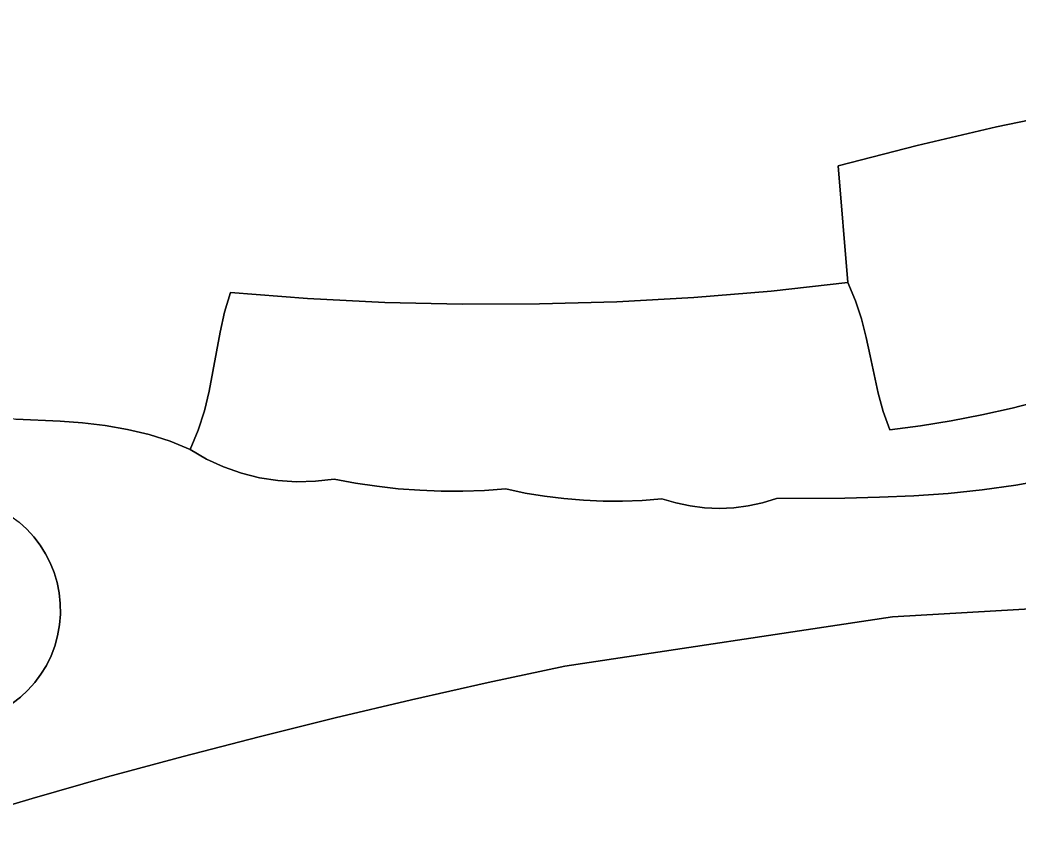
# Model space of a CAD drawing. Header units: inches. Extents: x 37.2 to 70.6, y 17.4 to 61.6.
# Drawn here: x 52.745 to 56.049, y 32.842 to 35.502 of the extents above; entities that cross this region are included whole.
import ezdxf

# ---------------------------------------------------------------- set-up
doc = ezdxf.new("R2010")
doc.units = ezdxf.units.IN
doc.layers.add('SURFACES_FOR_SKETCHUP', color=7, linetype='Continuous')

msp = doc.modelspace()

# ---------------------------------------------------------------- linework, layer by layer
at = {"layer": 'SURFACES_FOR_SKETCHUP'}
for points, invisible_edges in [([(51.0244, 35.5883), (51.0759, 35.479), (53.5388, 36.7435)], 10), ([(51.0759, 35.479), (51.123, 35.3677), (53.5388, 36.7435)], 10), ([(51.123, 35.3677), (51.1658, 35.2546), (53.5388, 36.7435)], 10), ([(53.5388, 36.7435), (51.1658, 35.2546), (53.4406, 34.6006)], 11), ([(53.8921, 36.2909), (53.5388, 36.7435), (53.4406, 34.6006)], 11), ([(55.5451, 36.277), (55.9739, 35.1482), (55.9711, 36.4188)], 11), ([(56.0007, 36.4178), (55.9711, 36.4188), (55.9739, 35.1482)], 10), ([(55.9739, 35.1482), (56.2379, 35.2024), (56.0007, 36.4178)], 10), ([(56.0301, 36.4195), (56.0007, 36.4178), (56.2379, 35.2024)], 10), ([(56.0592, 36.4239), (56.0301, 36.4195), (56.2379, 35.2024)], 10), ([(53.4406, 34.6006), (53.6958, 34.5809), (53.8921, 36.2909)], 10), ([(53.6958, 34.5809), (53.9513, 34.5679), (53.8921, 36.2909)], 10), ([(53.9513, 34.5679), (54.207, 34.5618), (53.8921, 36.2909)], 10), ([(54.7066, 36.1434), (53.8921, 36.2909), (54.207, 34.5618)], 11), ([(55.4481, 36.2353), (55.7114, 35.0872), (55.492, 36.2491)], 3), ([(55.492, 36.2491), (55.9739, 35.1482), (55.5293, 36.2666)], 3), ([(55.9739, 35.1482), (55.492, 36.2491), (55.7114, 35.0872)], 3), ([(55.5293, 36.2666), (55.9739, 35.1482), (55.5451, 36.277)], 3), ([(54.8957, 36.1521), (55.4506, 35.0195), (55.3987, 36.224)], 11), ([(55.3987, 36.224), (55.7114, 35.0872), (55.4481, 36.2353)], 3), ([(55.7114, 35.0872), (55.3987, 36.224), (55.4506, 35.0195)], 3), ([(54.8779, 36.1441), (55.4506, 35.0195), (54.8957, 36.1521)], 3), ([(54.207, 34.5618), (54.4627, 34.5625), (54.7066, 36.1434)], 10), ([(54.4627, 34.5625), (54.7183, 34.5699), (54.7066, 36.1434)], 10), ([(54.7615, 36.1353), (54.7066, 36.1434), (54.7183, 34.5699)], 10), ([(55.4506, 35.0195), (54.7615, 36.1353), (54.7183, 34.5699)], 11), ([(54.7615, 36.1353), (55.4506, 35.0195), (54.8126, 36.1332)], 3), ([(54.8126, 36.1332), (55.4506, 35.0195), (54.8361, 36.1349)], 3), ([(54.8361, 36.1349), (55.4506, 35.0195), (54.858, 36.1385)], 3), ([(54.858, 36.1385), (55.4506, 35.0195), (54.8779, 36.1441)], 3), ([(51.2041, 35.1398), (53.4406, 34.6006), (51.1658, 35.2546)], 3), ([(56.2379, 35.2024), (55.9739, 35.1482), (56.3232, 34.3027)], 10), ([(53.4406, 34.6006), (51.2041, 35.1398), (51.8799, 34.3698)], 11), ([(55.9739, 35.1482), (55.7114, 35.0872), (55.5083, 34.5733)], 10), ([(55.5083, 34.5733), (55.5278, 34.5129), (55.9739, 35.1482)], 10), ([(55.9739, 35.1482), (55.5278, 34.5129), (56.126, 34.2436)], 11), ([(56.126, 34.2436), (56.225, 34.2717), (55.9739, 35.1482)], 10), ([(56.225, 34.2717), (56.3232, 34.3027), (55.9739, 35.1482)], 10), ([(55.4506, 35.0195), (55.483, 34.6331), (55.7114, 35.0872)], 2), ([(55.483, 34.6331), (55.5083, 34.5733), (55.7114, 35.0872)], 10), ([(54.7183, 34.5699), (54.9736, 34.5842), (55.4506, 35.0195)], 10), ([(55.2286, 34.6052), (55.4506, 35.0195), (54.9736, 34.5842)], 3), ([(55.2286, 34.6052), (55.483, 34.6331), (55.4506, 35.0195)], 8), ([(55.5083, 34.5733), (55.483, 34.6331), (55.2286, 34.6052)], 8), ([(52.7314, 34.1811), (53.4406, 34.6006), (51.8799, 34.3698)], 3), ([(52.8773, 34.1749), (53.4406, 34.6006), (52.7314, 34.1811)], 3), ([(53.4406, 34.6006), (52.8773, 34.1749), (53.4215, 34.5352)], 3), ([(53.6958, 34.5809), (53.4406, 34.6006), (53.4215, 34.5352)], 8), ([(55.2286, 34.6052), (54.9736, 34.5842), (55.2469, 33.9187)], 10), ([(55.5434, 34.4519), (55.2286, 34.6052), (55.5567, 34.3906)], 3), ([(55.5083, 34.5733), (55.2286, 34.6052), (55.5278, 34.5129)], 3), ([(55.2286, 34.6052), (55.2469, 33.9187), (55.5567, 34.3906)], 11), ([(55.5278, 34.5129), (55.2286, 34.6052), (55.5434, 34.4519)], 3), ([(53.383, 34.3389), (53.6598, 33.9741), (53.6958, 34.5809)], 11), ([(53.383, 34.3389), (53.6958, 34.5809), (53.4068, 34.4697)], 3), ([(53.4215, 34.5352), (53.4068, 34.4697), (53.6958, 34.5809)], 10), ([(53.7221, 33.9759), (53.6958, 34.5809), (53.6598, 33.9741)], 3), ([(53.9513, 34.5679), (53.6958, 34.5809), (53.7843, 33.9835)], 10), ([(53.7843, 33.9835), (53.6958, 34.5809), (53.7221, 33.9759)], 3), ([(53.7843, 33.9835), (53.8544, 33.9702), (53.9513, 34.5679)], 10), ([(53.8544, 33.9702), (53.9249, 33.9596), (53.9513, 34.5679)], 10), ([(53.9957, 33.9515), (53.9513, 34.5679), (53.9249, 33.9596)], 3), ([(53.9957, 33.9515), (54.0668, 33.9461), (53.9513, 34.5679)], 10), ([(54.207, 34.5618), (53.9513, 34.5679), (54.0668, 33.9461)], 10), ([(54.0668, 33.9461), (54.1379, 33.9433), (54.207, 34.5618)], 10), ([(54.1379, 33.9433), (54.2092, 33.9431), (54.207, 34.5618)], 10), ([(54.207, 34.5618), (54.3517, 33.9505), (54.4627, 34.5625)], 3), ([(54.2805, 33.9455), (54.207, 34.5618), (54.2092, 33.9431)], 3), ([(54.3517, 33.9505), (54.207, 34.5618), (54.2805, 33.9455)], 3), ([(54.3517, 33.9505), (54.4153, 33.9372), (54.4627, 34.5625)], 10), ([(54.4153, 33.9372), (54.4793, 33.9266), (54.4627, 34.5625)], 10), ([(54.4627, 34.5625), (54.5436, 33.9186), (54.7183, 34.5699)], 3), ([(54.5436, 33.9186), (54.4627, 34.5625), (54.4793, 33.9266)], 3), ([(54.6082, 33.9132), (54.7183, 34.5699), (54.5436, 33.9186)], 3), ([(54.6082, 33.9132), (54.673, 33.9104), (54.7183, 34.5699)], 10), ([(54.673, 33.9104), (54.7378, 33.9104), (54.7183, 34.5699)], 10), ([(54.9736, 34.5842), (54.7183, 34.5699), (54.8674, 33.9182)], 10), ([(54.7378, 33.9104), (54.8026, 33.9129), (54.7183, 34.5699)], 10), ([(54.8026, 33.9129), (54.8674, 33.9182), (54.7183, 34.5699)], 10), ([(54.8674, 33.9182), (54.914, 33.9043), (54.9736, 34.5842)], 10), ([(54.914, 33.9043), (54.9613, 33.8943), (54.9736, 34.5842)], 10), ([(55.0091, 33.8884), (54.9736, 34.5842), (54.9613, 33.8943)], 3), ([(55.1053, 33.8886), (55.1531, 33.8946), (54.9736, 34.5842)], 10), ([(55.0572, 33.8865), (55.1053, 33.8886), (54.9736, 34.5842)], 10), ([(55.1531, 33.8946), (55.2004, 33.9047), (54.9736, 34.5842)], 10), ([(55.0091, 33.8884), (55.0572, 33.8865), (54.9736, 34.5842)], 10), ([(55.2004, 33.9047), (55.2469, 33.9187), (54.9736, 34.5842)], 10), ([(52.9519, 34.169), (53.4215, 34.5352), (52.8773, 34.1749)], 3), ([(53.4215, 34.5352), (52.9519, 34.169), (53.4068, 34.4697)], 3), ([(56.0262, 34.2183), (56.126, 34.2436), (55.5278, 34.5129)], 10), ([(55.5434, 34.4519), (56.0262, 34.2183), (55.5278, 34.5129)], 3), ([(53.0265, 34.1601), (53.4068, 34.4697), (52.9519, 34.169)], 3), ([(53.4068, 34.4697), (53.0265, 34.1601), (53.383, 34.3389)], 3), ([(55.5567, 34.3906), (55.9258, 34.196), (55.5434, 34.4519)], 3), ([(56.0262, 34.2183), (55.5434, 34.4519), (55.9258, 34.196)], 3), ([(55.5832, 34.2678), (55.5567, 34.3906), (55.2469, 33.9187)], 10), ([(55.5567, 34.3906), (55.5832, 34.2678), (55.8248, 34.1764)], 10), ([(55.9258, 34.196), (55.5567, 34.3906), (55.8248, 34.1764)], 3), ([(53.1003, 34.1476), (53.383, 34.3389), (53.0265, 34.1601)], 3), ([(53.383, 34.3389), (53.1003, 34.1476), (53.3703, 34.2738)], 3), ([(53.383, 34.3389), (53.3703, 34.2738), (53.6598, 33.9741)], 10), ([(53.1723, 34.1308), (53.3703, 34.2738), (53.1003, 34.1476)], 3), ([(53.3703, 34.2738), (53.1723, 34.1308), (53.3548, 34.2091)], 3), ([(53.3548, 34.2091), (53.5369, 33.9877), (53.3703, 34.2738)], 3), ([(53.598, 33.9781), (53.6598, 33.9741), (53.3703, 34.2738)], 10), ([(53.5369, 33.9877), (53.598, 33.9781), (53.3703, 34.2738)], 10), ([(55.5999, 34.2067), (55.5832, 34.2678), (55.2469, 33.9187)], 10), ([(55.7232, 34.1598), (55.8248, 34.1764), (55.5832, 34.2678)], 10), ([(55.5832, 34.2678), (55.5999, 34.2067), (55.7232, 34.1598)], 10), ([(56.0262, 34.2183), (56.1477, 33.9836), (56.126, 34.2436)], 3), ([(53.1723, 34.1308), (53.2417, 34.1089), (53.3548, 34.2091)], 10), ([(53.3345, 34.1448), (53.3548, 34.2091), (53.2417, 34.1089)], 10), ([(53.3345, 34.1448), (53.4184, 34.0236), (53.3548, 34.2091)], 3), ([(53.4769, 34.0029), (53.3548, 34.2091), (53.4184, 34.0236)], 3), ([(53.5369, 33.9877), (53.3548, 34.2091), (53.4769, 34.0029)], 3), ([(55.2469, 33.9187), (55.4729, 33.9203), (55.5999, 34.2067)], 10), ([(55.6211, 34.1461), (55.5999, 34.2067), (55.4729, 33.9203)], 10), ([(55.6211, 34.1461), (55.7232, 34.1598), (55.5999, 34.2067)], 2), ([(55.8248, 34.1764), (55.9271, 33.9474), (55.9258, 34.196)], 3), ([(55.9258, 34.196), (56.0383, 33.9631), (56.0262, 34.2183)], 3), ([(56.0383, 33.9631), (55.9258, 34.196), (55.9271, 33.9474)], 3), ([(56.1477, 33.9836), (56.0262, 34.2183), (56.0383, 33.9631)], 3), ([(52.7314, 34.1811), (52.7146, 33.8611), (52.8773, 34.1749)], 3), ([(52.7421, 33.8404), (52.8773, 34.1749), (52.7146, 33.8611)], 3), ([(52.7674, 33.8173), (52.8773, 34.1749), (52.7421, 33.8404)], 3), ([(52.8773, 34.1749), (52.7674, 33.8173), (52.9519, 34.169)], 3), ([(52.7905, 33.7922), (52.9519, 34.169), (52.7674, 33.8173)], 3), ([(52.9519, 34.169), (52.7905, 33.7922), (53.0265, 34.1601)], 3), ([(55.8248, 34.1764), (55.7232, 34.1598), (55.8144, 33.936)], 10), ([(55.8144, 33.936), (55.9271, 33.9474), (55.8248, 34.1764)], 10), ([(52.8112, 33.7651), (53.0265, 34.1601), (52.7905, 33.7922)], 3), ([(53.0265, 34.1601), (52.8112, 33.7651), (53.1003, 34.1476)], 3), ([(52.8294, 33.7362), (53.1003, 34.1476), (52.8112, 33.7651)], 3), ([(53.1003, 34.1476), (52.8294, 33.7362), (53.1723, 34.1308)], 3), ([(52.8449, 33.7058), (53.1723, 34.1308), (52.8294, 33.7362)], 3), ([(53.1723, 34.1308), (52.8449, 33.7058), (53.2417, 34.1089)], 3), ([(53.2417, 34.1089), (53.3077, 34.0811), (53.3345, 34.1448)], 8), ([(53.3077, 34.0811), (53.3619, 34.0497), (53.3345, 34.1448)], 2), ([(53.3619, 34.0497), (53.4184, 34.0236), (53.3345, 34.1448)], 10), ([(55.4729, 33.9203), (55.5869, 33.9231), (55.6211, 34.1461)], 10), ([(55.5869, 33.9231), (55.7009, 33.9281), (55.6211, 34.1461)], 10), ([(55.7232, 34.1598), (55.6211, 34.1461), (55.7009, 33.9281)], 10), ([(55.7009, 33.9281), (55.8144, 33.936), (55.7232, 34.1598)], 10), ([(52.8449, 33.7058), (52.8577, 33.674), (53.2417, 34.1089)], 10), ([(53.3077, 34.0811), (53.2417, 34.1089), (52.8577, 33.674)], 10), ([(53.3619, 34.0497), (53.3077, 34.0811), (52.8577, 33.674)], 10), ([(52.8577, 33.674), (52.8676, 33.6411), (53.3619, 34.0497)], 10), ([(53.4184, 34.0236), (53.3619, 34.0497), (52.8676, 33.6411)], 10), ([(52.8676, 33.6411), (52.8745, 33.6071), (53.4184, 34.0236)], 10), ([(52.8745, 33.6071), (52.8782, 33.5722), (53.4184, 34.0236)], 10), ([(53.4769, 34.0029), (53.4184, 34.0236), (52.8782, 33.5722)], 10), ([(52.8782, 33.5722), (52.8787, 33.5367), (53.4769, 34.0029)], 10), ([(52.8787, 33.5367), (53.5354, 33.1311), (53.4769, 34.0029)], 11), ([(53.4769, 34.0029), (53.5354, 33.1311), (53.5369, 33.9877)], 3), ([(53.5369, 33.9877), (53.5354, 33.1311), (53.598, 33.9781)], 3), ([(53.7871, 33.1935), (53.598, 33.9781), (53.5354, 33.1311)], 3), ([(53.598, 33.9781), (53.7871, 33.1935), (53.6598, 33.9741)], 3), ([(53.6598, 33.9741), (53.7871, 33.1935), (53.7221, 33.9759)], 3), ([(53.8544, 33.9702), (53.7843, 33.9835), (53.7221, 33.9759)], 8), ([(53.7221, 33.9759), (53.7871, 33.1935), (53.8544, 33.9702)], 11), ([(54.0395, 33.2531), (53.8544, 33.9702), (53.7871, 33.1935)], 3), ([(53.8544, 33.9702), (54.0395, 33.2531), (53.9249, 33.9596)], 3), ([(56.0383, 33.9631), (55.63, 33.5278), (56.2776, 33.9807)], 11), ([(55.63, 33.5278), (56.7852, 33.5941), (56.2776, 33.9807)], 10), ([(56.2776, 33.9807), (56.1477, 33.9836), (56.0383, 33.9631)], 8), ([(53.9249, 33.9596), (54.0395, 33.2531), (53.9957, 33.9515)], 3), ([(53.9957, 33.9515), (54.0395, 33.2531), (54.0668, 33.9461)], 3), ([(54.0668, 33.9461), (54.0395, 33.2531), (54.1379, 33.9433)], 3), ([(54.2926, 33.3099), (54.1379, 33.9433), (54.0395, 33.2531)], 3), ([(54.1379, 33.9433), (54.2926, 33.3099), (54.2092, 33.9431)], 3), ([(54.2092, 33.9431), (54.2926, 33.3099), (54.2805, 33.9455)], 3), ([(54.4153, 33.9372), (54.3517, 33.9505), (54.2805, 33.9455)], 8), ([(54.2805, 33.9455), (54.2926, 33.3099), (54.4153, 33.9372)], 11), ([(54.5463, 33.3639), (54.4153, 33.9372), (54.2926, 33.3099)], 3), ([(54.4793, 33.9266), (54.4153, 33.9372), (54.5463, 33.3639)], 10), ([(55.9271, 33.9474), (55.63, 33.5278), (56.0383, 33.9631)], 3), ([(55.8144, 33.936), (55.63, 33.5278), (55.9271, 33.9474)], 3), ([(55.7009, 33.9281), (55.63, 33.5278), (55.8144, 33.936)], 3), ([(52.5858, 33.9175), (52.4891, 33.1716), (52.8757, 33.5007)], 11), ([(52.8112, 33.7651), (52.7905, 33.7922), (52.5858, 33.9175)], 10), ([(52.6206, 33.9078), (52.5858, 33.9175), (52.7905, 33.7922)], 10), ([(52.8112, 33.7651), (52.5858, 33.9175), (52.8757, 33.5007)], 11), ([(52.7674, 33.8173), (52.7421, 33.8404), (52.6206, 33.9078)], 10), ([(52.7905, 33.7922), (52.7674, 33.8173), (52.6206, 33.9078)], 10), ([(54.5436, 33.9186), (54.4793, 33.9266), (54.5463, 33.3639)], 10), ([(54.5436, 33.9186), (54.5463, 33.3639), (54.6082, 33.9132)], 3), ([(54.6082, 33.9132), (54.5463, 33.3639), (54.673, 33.9104)], 3), ([(54.8026, 33.9129), (54.5463, 33.3639), (54.914, 33.9043)], 11), ([(54.7378, 33.9104), (54.5463, 33.3639), (54.8026, 33.9129)], 3), ([(54.673, 33.9104), (54.5463, 33.3639), (54.7378, 33.9104)], 3), ([(54.9613, 33.8943), (54.914, 33.9043), (54.5463, 33.3639)], 10), ([(54.914, 33.9043), (54.8674, 33.9182), (54.8026, 33.9129)], 8), ([(55.1531, 33.8946), (55.63, 33.5278), (55.2004, 33.9047)], 3), ([(55.2004, 33.9047), (55.63, 33.5278), (55.2469, 33.9187)], 3), ([(55.4729, 33.9203), (55.2469, 33.9187), (55.63, 33.5278)], 10), ([(55.5869, 33.9231), (55.4729, 33.9203), (55.63, 33.5278)], 10), ([(55.7009, 33.9281), (55.5869, 33.9231), (55.63, 33.5278)], 10), ([(54.9613, 33.8943), (54.5463, 33.3639), (55.0091, 33.8884)], 3), ([(55.63, 33.5278), (55.1053, 33.8886), (54.5463, 33.3639)], 3), ([(55.0572, 33.8865), (54.5463, 33.3639), (55.1053, 33.8886)], 3), ([(55.0091, 33.8884), (54.5463, 33.3639), (55.0572, 33.8865)], 3), ([(55.1053, 33.8886), (55.63, 33.5278), (55.1531, 33.8946)], 3), ([(52.8112, 33.7651), (52.8757, 33.5007), (52.8294, 33.7362)], 3), ([(52.8757, 33.5007), (52.8787, 33.5367), (52.8294, 33.7362)], 10), ([(52.8294, 33.7362), (52.8787, 33.5367), (52.8449, 33.7058)], 3), ([(52.8449, 33.7058), (52.8787, 33.5367), (52.8577, 33.674)], 3), ([(52.8676, 33.6411), (52.8577, 33.674), (52.8782, 33.5722)], 10), ([(52.8787, 33.5367), (52.8782, 33.5722), (52.8577, 33.674)], 10), ([(52.8782, 33.5722), (52.8745, 33.6071), (52.8676, 33.6411)], 8), ([(56.7852, 33.5941), (55.63, 33.5278), (56.222, 32.8107)], 10), ([(52.8757, 33.5007), (53.2844, 33.0658), (52.8787, 33.5367)], 3), ([(53.5354, 33.1311), (52.8787, 33.5367), (53.2844, 33.0658)], 3), ([(55.63, 33.5278), (54.5463, 33.3639), (55.1714, 32.692)], 10), ([(55.1714, 32.692), (55.3721, 32.7165), (55.63, 33.5278)], 10), ([(55.3721, 32.7165), (55.5734, 32.7358), (55.63, 33.5278)], 10), ([(55.5734, 32.7358), (55.7752, 32.75), (55.63, 33.5278)], 10), ([(55.7752, 32.75), (55.8863, 32.7702), (55.63, 33.5278)], 10), ([(55.8863, 32.7702), (55.9978, 32.7871), (55.63, 33.5278)], 10), ([(55.9978, 32.7871), (56.1097, 32.8006), (55.63, 33.5278)], 10), ([(56.1097, 32.8006), (56.222, 32.8107), (55.63, 33.5278)], 10), ([(52.746, 33.2615), (52.8757, 33.5007), (52.4891, 33.1716)], 11), ([(52.746, 33.2615), (52.7709, 33.2848), (52.8757, 33.5007)], 10), ([(52.8694, 33.4652), (52.8757, 33.5007), (52.7709, 33.2848)], 10), ([(52.8694, 33.4652), (53.2844, 33.0658), (52.8757, 33.5007)], 3), ([(52.7709, 33.2848), (52.7937, 33.3102), (52.8694, 33.4652)], 10), ([(52.7937, 33.3102), (52.8141, 33.3377), (52.8694, 33.4652)], 10), ([(52.8694, 33.4652), (52.8141, 33.3377), (52.8599, 33.431)], 3), ([(52.8599, 33.431), (53.2844, 33.0658), (52.8694, 33.4652)], 3), ([(52.8321, 33.3671), (52.8599, 33.431), (52.8141, 33.3377)], 3), ([(52.8321, 33.3671), (52.8474, 33.3982), (52.8599, 33.431)], 8), ([(52.8474, 33.3982), (53.2844, 33.0658), (52.8599, 33.431)], 3), ([(52.8321, 33.3671), (53.0341, 32.9978), (52.8474, 33.3982)], 3), ([(53.2844, 33.0658), (52.8474, 33.3982), (53.0341, 32.9978)], 3), ([(52.7937, 33.3102), (53.0341, 32.9978), (52.8141, 33.3377)], 3), ([(52.8141, 33.3377), (53.0341, 32.9978), (52.8321, 33.3671)], 3), ([(54.2926, 33.3099), (54.5741, 32.588), (54.5463, 33.3639)], 3), ([(55.1714, 32.692), (54.5463, 33.3639), (54.9714, 32.6624)], 3), ([(54.7723, 32.6278), (54.5463, 33.3639), (54.5741, 32.588)], 3), ([(54.9714, 32.6624), (54.5463, 33.3639), (54.7723, 32.6278)], 3), ([(52.7709, 33.2848), (53.0341, 32.9978), (52.7937, 33.3102)], 3), ([(54.0395, 33.2531), (54.3769, 32.5432), (54.2926, 33.3099)], 3), ([(54.5741, 32.588), (54.2926, 33.3099), (54.3769, 32.5432)], 3), ([(52.746, 33.2615), (53.0341, 32.9978), (52.7709, 33.2848)], 3), ([(52.746, 33.2615), (52.4891, 33.1716), (52.719, 33.2406)], 3), ([(52.6903, 33.2222), (52.7846, 32.9269), (52.719, 33.2406)], 3), ([(52.719, 33.2406), (52.7846, 32.9269), (52.746, 33.2615)], 3), ([(53.0341, 32.9978), (52.746, 33.2615), (52.7846, 32.9269)], 3), ([(53.7871, 33.1935), (54.1808, 32.4933), (54.0395, 33.2531)], 3), ([(54.3769, 32.5432), (54.0395, 33.2531), (54.1808, 32.4933)], 3), ([(52.628, 33.1933), (52.7846, 32.9269), (52.6599, 33.2064)], 3), ([(52.6599, 33.2064), (52.7846, 32.9269), (52.6903, 33.2222)], 3), ([(52.7846, 32.9269), (52.5948, 33.1832), (52.5359, 32.8533)], 3), ([(52.5948, 33.1832), (52.7846, 32.9269), (52.628, 33.1933)], 3), ([(53.5354, 33.1311), (53.8522, 32.4199), (53.7871, 33.1935)], 3), ([(54.1808, 32.4933), (53.7871, 33.1935), (53.8522, 32.4199)], 3), ([(53.2844, 33.0658), (53.5248, 32.3418), (53.5354, 33.1311)], 3), ([(53.8522, 32.4199), (53.5354, 33.1311), (53.5248, 32.3418)], 3), ([(53.0341, 32.9978), (53.1986, 32.259), (53.2844, 33.0658)], 3), ([(53.5248, 32.3418), (53.2844, 33.0658), (53.1986, 32.259)], 3), ([(52.7846, 32.9269), (53.1986, 32.259), (53.0341, 32.9978)], 3), ([(52.5359, 32.8533), (52.8736, 32.1716), (52.7846, 32.9269)], 3), ([(53.1986, 32.259), (52.7846, 32.9269), (52.8736, 32.1716)], 3), ([(52.8736, 32.1716), (52.5359, 32.8533), (52.5499, 32.0796)], 3)]:
    msp.add_3dface(points, dxfattribs=dict(at, invisible_edges=invisible_edges))

doc.saveas('drawing.dxf')
